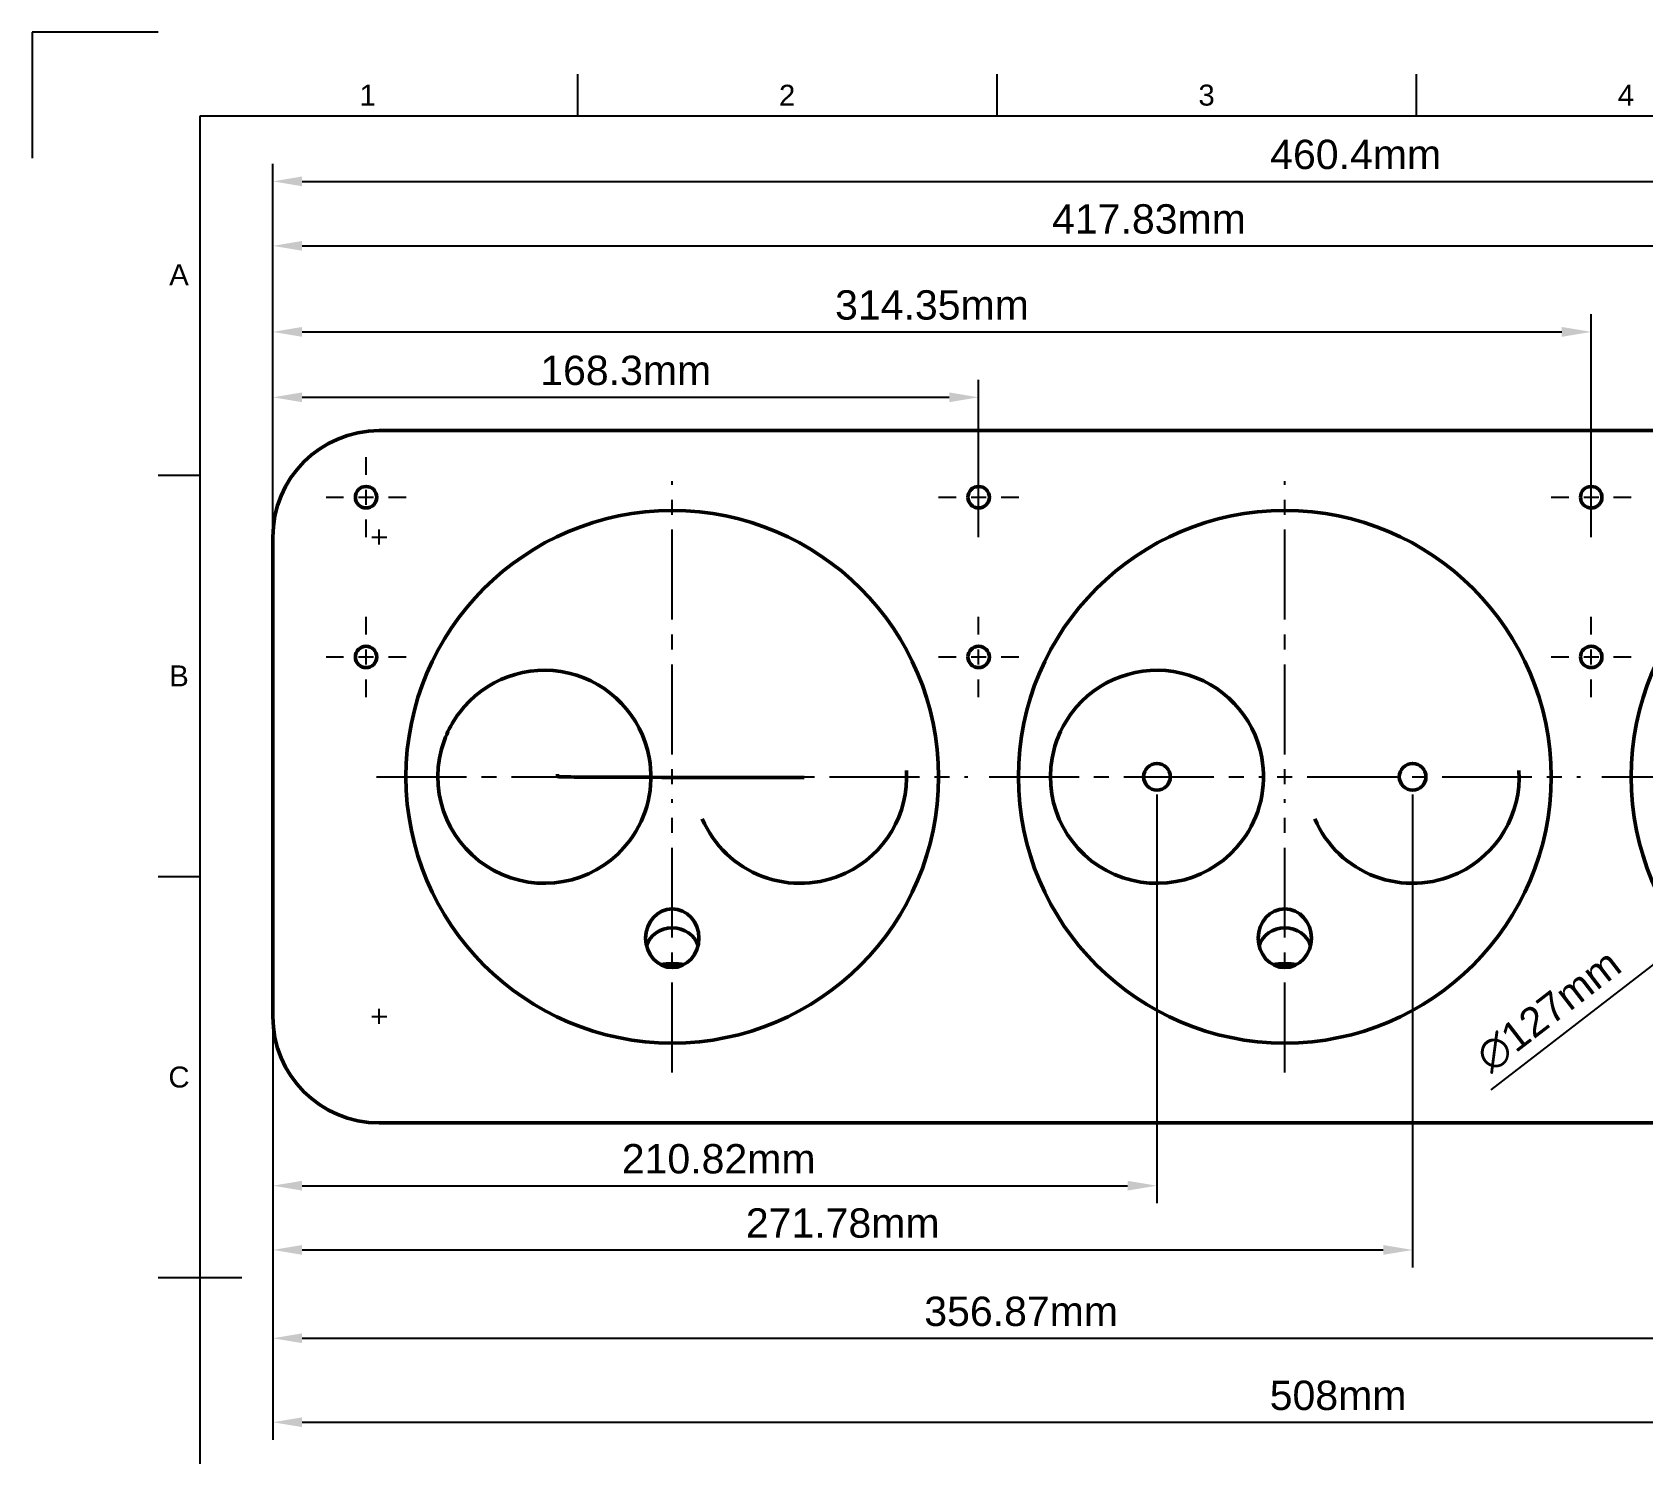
# Model space of a CAD drawing. Header units: millimetres. Extents: x 0 to 420, y 0 to 297.
# Drawn here: x 0 to 192, y 127.5 to 297 of the extents above; entities that cross this region are included whole.
import ezdxf
from ezdxf.enums import TextEntityAlignment as Align

# ---------------------------------------------------------------- set-up
doc = ezdxf.new("R2010")
doc.units = ezdxf.units.MM
doc.header["$LTSCALE"] = 0.75
doc.linetypes.add('CENTER2', pattern=[28.575, 19.05, -3.175, 3.175, -3.175])
for name, color, linetype, lineweight in [('BORDER', 7, 'Continuous', 25), ('FD_Dimensions', 7, 'Continuous', 25), ('Smart Centers', 7, 'CENTER2', 25), ('Visible', 7, 'Continuous', 50)]:
    doc.layers.add(name, color=color, linetype=linetype, lineweight=lineweight)
doc.styles.add('FusionTitle', font='Arial.ttf')
doc.styles.get("Standard").update_dxf_attribs({"font": 'Arial.ttf'})
doc.dimstyles.new('Dim-ISO-25', dxfattribs={"dimtxt": 3.5, "dimasz": 3.5, "dimexe": 2.1, "dimexo": 2.1, "dimgap": 1.4, "dimtad": 1, "dimdsep": 46, "dimtxsty": 'Standard', "dimcen": 0, "dimazin": 2, "dimtp": 0.1, "dimtm": 0.1, "dimtfac": 0.714286, "dimtmove": 0, "dimatfit": 3, "dimfxl": 1, "dimarcsym": 0})

# ---------------------------------------------------------------- blocks, each defined once
blk = doc.blocks.new('ISO_A3_SHEET')
at = {"layer": 'BORDER'}
for p, q in [((65, 292), (65, 287)), ((115, 292), (115, 287)), ((165, 292), (165, 287)), ((410, 287), (20, 287)), ((20, 287), (20, 10)), ((15, 244.16666), (20, 244.16666)), ((15, 196.33333), (20, 196.33333)), ((15, 148.5), (25, 148.5))]:
    blk.add_line(p, q, dxfattribs=at)
at = {"layer": 'Defpoints'}
for p, q in [((15, 297), (0, 297)), ((0, 297), (0, 282))]:
    blk.add_line(p, q, dxfattribs=at)
at = {"layer": 'BORDER', "style": 'FusionTitle'}
for s, p in [('1', (40, 289.5)), ('2', (90, 289.5)), ('3', (140, 289.5)), ('4', (190, 289.5)), ('A', (17.5, 268.08333)), ('B', (17.5, 220.25)), ('C', (17.5, 172.41667))]:
    blk.add_text(s, height=2.5, dxfattribs=at).set_placement(p, align=Align.MIDDLE)
blk = doc.blocks.new('*U10')
at = {"layer": 'Smart Centers', "color": 0, "linetype": 'Continuous', "ltscale": 0.75, "transparency": 16777216}
for p, q in [((-0.892969, 0), (0.892969, 0)), ((0, -0.892969), (0, 0.892969))]:
    blk.add_line(p, q, dxfattribs=at)
blk = doc.blocks.new('*U11')
at = {"layer": 'Smart Centers', "color": 0, "linetype": 'Continuous', "ltscale": 0.75, "transparency": 16777216}
for p, q in [((-0.892969, 0), (0.892969, 0)), ((0, -0.892969), (0, 0.892969))]:
    blk.add_line(p, q, dxfattribs=at)
blk = doc.blocks.new('*U12')
at = {"layer": 'Smart Centers', "color": 0, "ltscale": 0.75, "transparency": 16777216}
for p, q in [((0, 2.678906), (0, 4.77635)), ((-4.77635, 0), (-2.678906, 0)), ((2.678906, 0), (4.77635, 0)), ((0, -4.77635), (0, -2.678906))]:
    blk.add_line(p, q, dxfattribs=at)
at = {"layer": 'Smart Centers', "color": 0, "linetype": 'Continuous', "ltscale": 0.75, "transparency": 16777216}
for p, q in [((-0.892969, 0), (0.892969, 0)), ((0, -0.892969), (0, 0.892969))]:
    blk.add_line(p, q, dxfattribs=at)
blk = doc.blocks.new('*U13')
at = {"layer": 'Smart Centers', "color": 0, "ltscale": 0.75, "transparency": 16777216}
for p, q in [((0, 2.678906), (0, 4.77635)), ((-4.77635, 0), (-2.678906, 0)), ((2.678906, 0), (4.77635, 0)), ((0, -4.77635), (0, -2.678906))]:
    blk.add_line(p, q, dxfattribs=at)
at = {"layer": 'Smart Centers', "color": 0, "linetype": 'Continuous', "ltscale": 0.75, "transparency": 16777216}
for p, q in [((-0.892969, 0), (0.892969, 0)), ((0, -0.892969), (0, 0.892969))]:
    blk.add_line(p, q, dxfattribs=at)
blk = doc.blocks.new('*U14')
at = {"layer": 'Smart Centers', "color": 0, "ltscale": 0.75, "transparency": 16777216}
for p, q in [((0, 2.678906), (0, 4.77635)), ((-4.77635, 0), (-2.678906, 0)), ((2.678906, 0), (4.77635, 0)), ((0, -4.77635), (0, -2.678906))]:
    blk.add_line(p, q, dxfattribs=at)
at = {"layer": 'Smart Centers', "color": 0, "linetype": 'Continuous', "ltscale": 0.75, "transparency": 16777216}
for p, q in [((-0.892969, 0), (0.892969, 0)), ((0, -0.892969), (0, 0.892969))]:
    blk.add_line(p, q, dxfattribs=at)
blk = doc.blocks.new('*U15')
at = {"layer": 'Smart Centers', "color": 0, "ltscale": 0.75, "transparency": 16777216}
for p, q in [((0, 2.678906), (0, 4.77635)), ((-4.77635, 0), (-2.678906, 0)), ((2.678906, 0), (4.77635, 0)), ((0, -4.77635), (0, -2.678906))]:
    blk.add_line(p, q, dxfattribs=at)
at = {"layer": 'Smart Centers', "color": 0, "linetype": 'Continuous', "ltscale": 0.75, "transparency": 16777216}
for p, q in [((-0.892969, 0), (0.892969, 0)), ((0, -0.892969), (0, 0.892969))]:
    blk.add_line(p, q, dxfattribs=at)
blk = doc.blocks.new('*U16')
at = {"layer": 'Smart Centers', "color": 0, "ltscale": 0.75, "transparency": 16777216}
for p, q in [((0, 2.678906), (0, 4.77635)), ((-4.77635, 0), (-2.678906, 0)), ((2.678906, 0), (4.77635, 0)), ((0, -4.77635), (0, -2.678906))]:
    blk.add_line(p, q, dxfattribs=at)
at = {"layer": 'Smart Centers', "color": 0, "linetype": 'Continuous', "ltscale": 0.75, "transparency": 16777216}
for p, q in [((-0.892969, 0), (0.892969, 0)), ((0, -0.892969), (0, 0.892969))]:
    blk.add_line(p, q, dxfattribs=at)
blk = doc.blocks.new('*U17')
at = {"layer": 'Smart Centers', "color": 0, "ltscale": 0.75, "transparency": 16777216}
for p, q in [((0, 2.678906), (0, 4.77635)), ((-4.77635, 0), (-2.678906, 0)), ((2.678906, 0), (4.77635, 0)), ((0, -4.77635), (0, -2.678906))]:
    blk.add_line(p, q, dxfattribs=at)
at = {"layer": 'Smart Centers', "color": 0, "linetype": 'Continuous', "ltscale": 0.75, "transparency": 16777216}
for p, q in [((-0.892969, 0), (0.892969, 0)), ((0, -0.892969), (0, 0.892969))]:
    blk.add_line(p, q, dxfattribs=at)
blk = doc.blocks.new('*U20')
at = {"layer": 'Smart Centers', "color": 0, "ltscale": 0.75, "transparency": 16777216}
for p, q in [((0, 2.678906), (0, 35.25)), ((-35.25, 0), (-2.678906, 0)), ((2.678906, 0), (35.25, 0)), ((0, -35.25), (0, -2.678906))]:
    blk.add_line(p, q, dxfattribs=at)
at = {"layer": 'Smart Centers', "color": 0, "linetype": 'Continuous', "ltscale": 0.75, "transparency": 16777216}
for p, q in [((-0.892969, 0), (0.892969, 0)), ((0, -0.892969), (0, 0.892969))]:
    blk.add_line(p, q, dxfattribs=at)
blk = doc.blocks.new('*U21')
at = {"layer": 'Smart Centers', "color": 0, "ltscale": 0.75, "transparency": 16777216}
for p, q in [((0, 2.678906), (0, 35.25)), ((-35.25, 0), (-2.678906, 0)), ((2.678906, 0), (35.25, 0)), ((0, -35.25), (0, -2.678906))]:
    blk.add_line(p, q, dxfattribs=at)
at = {"layer": 'Smart Centers', "color": 0, "linetype": 'Continuous', "ltscale": 0.75, "transparency": 16777216}
for p, q in [((-0.892969, 0), (0.892969, 0)), ((0, -0.892969), (0, 0.892969))]:
    blk.add_line(p, q, dxfattribs=at)
blk = doc.blocks.new('*U22')
at = {"layer": 'Smart Centers', "color": 0, "ltscale": 0.75, "transparency": 16777216}
for p, q in [((0, 2.678906), (0, 35.25)), ((-35.25, 0), (-2.678906, 0)), ((2.678906, 0), (35.25, 0)), ((0, -35.25), (0, -2.678906))]:
    blk.add_line(p, q, dxfattribs=at)
at = {"layer": 'Smart Centers', "color": 0, "linetype": 'Continuous', "ltscale": 0.75, "transparency": 16777216}
for p, q in [((-0.892969, 0), (0.892969, 0)), ((0, -0.892969), (0, 0.892969))]:
    blk.add_line(p, q, dxfattribs=at)
blk = doc.blocks.new('*D42')
at = {"layer": 'Defpoints', "color": 0, "transparency": 16777216}
for p in [(28.680697, 236.7911), (282.680697, 236.7911), (282.680697, 131.252208)]:
    blk.add_point(p, dxfattribs=at)
at = {"layer": 'FD_Dimensions', "color": 0, "lineweight": -2, "transparency": 16777216}
for p, q in [((28.680697, 234.6911), (28.680697, 129.152208)), ((282.680697, 234.6911), (282.680697, 129.152208)), ((32.180697, 131.252208), (279.180697, 131.252208))]:
    blk.add_line(p, q, dxfattribs=at)
at = {"layer": 'FD_Dimensions', "color": 0, "transparency": 16777216}
for points in [[(32.180697, 131.835542), (32.180697, 130.668875), (28.680697, 131.252208)], [(279.180697, 131.835542), (279.180697, 130.668875), (282.680697, 131.252208)]]:
    blk.add_solid(points, dxfattribs=at)
at = {"layer": 'FD_Dimensions', "color": 0, "transparency": 16777216, "insert": (155.680697, 134.439214), "char_height": 3.5, "attachment_point": 5}
blk.add_mtext('508mm', dxfattribs=at)
blk = doc.blocks.new('*D46')
at = {"layer": 'Defpoints', "color": 0, "transparency": 16777216}
for p in [(247.500899, 227.601179), (197.210494, 188.831022)]:
    blk.add_point(p, dxfattribs=at)
at = {"layer": 'FD_Dimensions', "color": 0, "lineweight": -2, "transparency": 16777216}
for p, q in [((250.272811, 229.738117), (253.044724, 231.875055)), ((247.500899, 227.601179), (197.210494, 188.831022)), ((173.931348, 170.884534), (194.438582, 186.694084))]:
    blk.add_line(p, q, dxfattribs=at)
at = {"layer": 'FD_Dimensions', "color": 0, "transparency": 16777216}
for points in [[(249.916655, 230.200102), (250.628968, 229.276131), (247.500899, 227.601179)], [(194.082425, 187.156069), (194.794738, 186.232098), (197.210494, 188.831022)]]:
    blk.add_solid(points, dxfattribs=at)
at = {"layer": 'FD_Dimensions', "color": 0, "transparency": 16777216, "insert": (180.793407, 180.322391), "char_height": 3.5, "attachment_point": 5, "rotation": 37.62955858}
blk.add_mtext('∅127mm', dxfattribs=at)
blk = doc.blocks.new('*D49')
at = {"layer": 'Defpoints', "color": 0, "transparency": 16777216}
for p in [(258.880697, 279.217309), (28.680697, 236.7911), (258.880697, 236.77975)]:
    blk.add_point(p, dxfattribs=at)
at = {"layer": 'FD_Dimensions', "color": 0, "lineweight": -2, "transparency": 16777216}
for p, q in [((28.680697, 238.8911), (28.680697, 281.317309)), ((258.880697, 238.87975), (258.880697, 281.317309)), ((32.180697, 279.217309), (255.380697, 279.217309))]:
    blk.add_line(p, q, dxfattribs=at)
at = {"layer": 'FD_Dimensions', "color": 0, "transparency": 16777216}
for points in [[(32.180697, 279.800642), (32.180697, 278.633975), (28.680697, 279.217309)], [(255.380697, 279.800642), (255.380697, 278.633975), (258.880697, 279.217309)]]:
    blk.add_solid(points, dxfattribs=at)
at = {"layer": 'FD_Dimensions', "color": 0, "transparency": 16777216, "insert": (157.775353, 282.404314), "char_height": 3.5, "attachment_point": 5}
blk.add_mtext('460.4mm', dxfattribs=at)
blk = doc.blocks.new('*D50')
at = {"layer": 'Defpoints', "color": 0, "transparency": 16777216}
for p in [(237.595697, 271.524148), (237.595697, 208.2161), (28.680697, 179.6411)]:
    blk.add_point(p, dxfattribs=at)
at = {"layer": 'FD_Dimensions', "color": 0, "lineweight": -2, "transparency": 16777216}
for p, q in [((28.680697, 181.7411), (28.680697, 273.624148)), ((237.595697, 210.3161), (237.595697, 273.624148)), ((32.180697, 271.524148), (234.095697, 271.524148))]:
    blk.add_line(p, q, dxfattribs=at)
at = {"layer": 'FD_Dimensions', "color": 0, "transparency": 16777216}
for points in [[(32.180697, 272.107482), (32.180697, 270.940815), (28.680697, 271.524148)], [(234.095697, 272.107482), (234.095697, 270.940815), (237.595697, 271.524148)]]:
    blk.add_solid(points, dxfattribs=at)
at = {"layer": 'FD_Dimensions', "color": 0, "transparency": 16777216, "insert": (133.138197, 274.712348), "char_height": 3.5, "attachment_point": 5}
blk.add_mtext('417.83mm', dxfattribs=at)
blk = doc.blocks.new('*D51')
at = {"layer": 'Defpoints', "color": 0, "transparency": 16777216}
for p in [(207.115697, 208.2161), (28.680697, 179.6411), (207.115697, 141.269009)]:
    blk.add_point(p, dxfattribs=at)
at = {"layer": 'FD_Dimensions', "color": 0, "lineweight": -2, "transparency": 16777216}
for p, q in [((207.115697, 206.1161), (207.115697, 139.169009)), ((28.680697, 177.5411), (28.680697, 139.169009)), ((32.180697, 141.269009), (203.615697, 141.269009))]:
    blk.add_line(p, q, dxfattribs=at)
at = {"layer": 'FD_Dimensions', "color": 0, "transparency": 16777216}
for points in [[(32.180697, 141.852343), (32.180697, 140.685676), (28.680697, 141.269009)], [(203.615697, 141.852343), (203.615697, 140.685676), (207.115697, 141.269009)]]:
    blk.add_solid(points, dxfattribs=at)
at = {"layer": 'FD_Dimensions', "color": 0, "transparency": 16777216, "insert": (117.898197, 144.457209), "char_height": 3.5, "attachment_point": 5}
blk.add_mtext('356.87mm', dxfattribs=at)
blk = doc.blocks.new('*D52')
at = {"layer": 'Defpoints', "color": 0, "transparency": 16777216}
for p in [(185.855697, 261.266603), (28.680697, 236.7911), (185.855697, 236.77975)]:
    blk.add_point(p, dxfattribs=at)
at = {"layer": 'FD_Dimensions', "color": 0, "lineweight": -2, "transparency": 16777216}
for p, q in [((28.680697, 238.8911), (28.680697, 263.366603)), ((185.855697, 238.87975), (185.855697, 263.366603)), ((32.180697, 261.266603), (182.355697, 261.266603))]:
    blk.add_line(p, q, dxfattribs=at)
at = {"layer": 'FD_Dimensions', "color": 0, "transparency": 16777216}
for points in [[(32.180697, 261.849937), (32.180697, 260.68327), (28.680697, 261.266603)], [(182.355697, 261.849937), (182.355697, 260.68327), (185.855697, 261.266603)]]:
    blk.add_solid(points, dxfattribs=at)
at = {"layer": 'FD_Dimensions', "color": 0, "transparency": 16777216, "insert": (107.268197, 264.454803), "char_height": 3.5, "attachment_point": 5}
blk.add_mtext('314.35mm', dxfattribs=at)
blk = doc.blocks.new('*D53')
at = {"layer": 'Defpoints', "color": 0, "transparency": 16777216}
for p in [(164.570697, 208.2161), (28.680697, 179.6411), (164.570697, 151.800928)]:
    blk.add_point(p, dxfattribs=at)
at = {"layer": 'FD_Dimensions', "color": 0, "lineweight": -2, "transparency": 16777216}
for p, q in [((164.570697, 206.1161), (164.570697, 149.700928)), ((28.680697, 177.5411), (28.680697, 149.700928)), ((32.180697, 151.800928), (161.070697, 151.800928))]:
    blk.add_line(p, q, dxfattribs=at)
at = {"layer": 'FD_Dimensions', "color": 0, "transparency": 16777216}
for points in [[(32.180697, 152.384261), (32.180697, 151.217594), (28.680697, 151.800928)], [(161.070697, 152.384261), (161.070697, 151.217594), (164.570697, 151.800928)]]:
    blk.add_solid(points, dxfattribs=at)
at = {"layer": 'FD_Dimensions', "color": 0, "transparency": 16777216, "insert": (96.625697, 154.987933), "char_height": 3.5, "attachment_point": 5}
blk.add_mtext('271.78mm', dxfattribs=at)
blk = doc.blocks.new('*D54')
at = {"layer": 'Defpoints', "color": 0, "transparency": 16777216}
for p in [(134.090697, 208.2161), (28.680697, 179.6411), (134.090697, 159.46046)]:
    blk.add_point(p, dxfattribs=at)
at = {"layer": 'FD_Dimensions', "color": 0, "lineweight": -2, "transparency": 16777216}
for p, q in [((134.090697, 206.1161), (134.090697, 157.36046)), ((28.680697, 177.5411), (28.680697, 157.36046)), ((32.180697, 159.46046), (130.590697, 159.46046))]:
    blk.add_line(p, q, dxfattribs=at)
at = {"layer": 'FD_Dimensions', "color": 0, "transparency": 16777216}
for points in [[(32.180697, 160.043793), (32.180697, 158.877126), (28.680697, 159.46046)], [(130.590697, 160.043793), (130.590697, 158.877126), (134.090697, 159.46046)]]:
    blk.add_solid(points, dxfattribs=at)
at = {"layer": 'FD_Dimensions', "color": 0, "transparency": 16777216, "insert": (81.837791, 162.647465), "char_height": 3.5, "attachment_point": 5}
blk.add_mtext('210.82mm', dxfattribs=at)
blk = doc.blocks.new('*D55')
at = {"layer": 'Defpoints', "color": 0, "transparency": 16777216}
for p in [(112.830697, 253.466282), (28.680697, 236.7911), (112.830697, 236.77975)]:
    blk.add_point(p, dxfattribs=at)
at = {"layer": 'FD_Dimensions', "color": 0, "lineweight": -2, "transparency": 16777216}
for p, q in [((28.680697, 238.8911), (28.680697, 255.566282)), ((112.830697, 238.87975), (112.830697, 255.566282)), ((32.180697, 253.466282), (109.330697, 253.466282))]:
    blk.add_line(p, q, dxfattribs=at)
at = {"layer": 'FD_Dimensions', "color": 0, "transparency": 16777216}
for points in [[(32.180697, 254.049615), (32.180697, 252.882949), (28.680697, 253.466282)], [(109.330697, 254.049615), (109.330697, 252.882949), (112.830697, 253.466282)]]:
    blk.add_solid(points, dxfattribs=at)
at = {"layer": 'FD_Dimensions', "color": 0, "transparency": 16777216, "insert": (70.755697, 256.654481), "char_height": 3.5, "attachment_point": 5}
blk.add_mtext('168.3mm', dxfattribs=at)

msp = doc.modelspace()

# ---------------------------------------------------------------- linework, layer by layer
at = {"layer": 'Visible', "extrusion": (0, 1, 0)}
for p, q in [((269.9807, 249.4911), (41.3807, 249.4911)), ((53.1257, 249.4912), (53.1257, 249.4911)), ((28.6807, 179.6411), (28.6807, 236.7911)), ((41.3807, 166.9411), (269.9807, 166.9411))]:
    msp.add_line(p, q, dxfattribs=at)
at = {"layer": 'Visible', "extrusion": (0, 0, -1)}
for centre in [(-39.8057, 241.5561), (-112.8307, 241.5561), (-185.8557, 241.5561), (-39.8057, 222.5061), (-112.8307, 222.5061), (-185.8557, 222.5061)]:
    msp.add_circle(centre, 1.2763, dxfattribs=at)
at = {"layer": 'Visible'}
for centre, radius in [((76.3057, 208.2161), 31.75), ((149.3307, 208.2161), 31.75), ((222.3557, 208.2161), 31.75), ((134.0907, 208.2161), 1.5875), ((164.5707, 208.2161), 1.5875)]:
    msp.add_circle(centre, radius, dxfattribs=at)
for centre, start, end in [((41.3807, 236.7911), 90, 180), ((61.0657, 208.2161), 10.37981, 143.244), ((134.0907, 208.2161), 10.37981, 143.244), ((61.0657, 208.2161), 143.244, 169.927776), ((134.0907, 208.2161), 143.244, 169.927776), ((61.0657, 208.2161), 169.927776, 323.244), ((61.0657, 208.2161), 323.244, 10.37981), ((134.0907, 208.2161), 169.927776, 323.244), ((134.0907, 208.2161), 323.244, 10.37981), ((91.5457, 208.2161), 295.308, 3.359169), ((164.5707, 208.2161), 295.308, 3.359169), ((41.3807, 179.6411), 180, 270)]:
    msp.add_arc(centre, 12.7, start, end, dxfattribs=at)
at = {"layer": 'Visible', "extrusion": (0, 0, -1)}
for centre in [(-91.5457, 208.2161), (-164.5707, 208.2161)]:
    msp.add_arc(centre, 12.7, 244.692, 336.693788, dxfattribs=at)
at = {"layer": 'Visible'}
for centre in [(76.3057, 188.9681), (149.3307, 188.9681)]:
    msp.add_ellipse(centre, major_axis=(0, 3.5032), ratio=0.90630779, dxfattribs=at)
at = {"layer": 'Visible', "extrusion": (0, 0, -1)}
for centre, major_axis, ratio, start_param, end_param in [((76.3057, 187.3313), (3.175, 0), 0.90630779, 3.40101822, 6.02375974), ((149.3307, 187.3313), (3.175, 0), 0.90630779, 3.40101822, 6.02375974), ((76.3057, 174.2798), (0, 11.6501), 0.90555326, -0.13350648, 0.13350648), ((149.3307, 174.2798), (0, 11.6501), 0.90555326, -0.13350648, 0.13350648)]:
    msp.add_ellipse(centre, major_axis=major_axis, ratio=ratio, start_param=start_param, end_param=end_param, dxfattribs=at)
at = {"layer": 'Visible'}
msp.add_open_spline([(62.6197, 208.5403), (62.6393, 208.4467), (62.6503, 208.3518), (62.6527, 208.2553), (62.6541, 208.1994), (62.6525, 208.143), (92.0194, 208.1383)], degree=3, knots=[0.00474425329, 0.00474425329, 0.00474425329, 0.00474425329, 0.00542200376, 0.00542200376, 0.00542200376, 0.00581509884, 0.00581509884, 0.00581509884, 0.00581509884], dxfattribs=at)

# ---------------------------------------------------------------- block references
at = {"layer": 'BORDER'}
msp.add_blockref('ISO_A3_SHEET', (0, 0), dxfattribs=at)
at = {"layer": 'Smart Centers', "ltscale": 0.75}
for name, p in [('*U16', (39.8057, 241.5561)), ('*U15', (112.8307, 241.5561)), ('*U17', (185.8557, 241.5561)), ('*U21', (76.3057, 208.2161)), ('*U22', (149.3307, 208.2161)), ('*U20', (222.3557, 208.2161)), ('*U10', (41.3807, 236.7911)), ('*U13', (39.8057, 222.5061)), ('*U12', (112.8307, 222.5061)), ('*U14', (185.8557, 222.5061)), ('*U11', (41.3807, 179.6411))]:
    msp.add_blockref(name, p, dxfattribs=at)

# ---------------------------------------------------------------- dimensions: what is measured, and where the dimension line sits
at = {"layer": 'FD_Dimensions'}
for base, p1, p2, picture, middle in [((258.8807, 279.2173), (28.6807, 236.7911), (258.8807, 236.7798), '*D49', (157.7754, 279.2173)), ((237.5957, 271.5241), (28.6807, 179.6411), (237.5957, 208.2161), '*D50', (133.1382, 271.5241)), ((185.8557, 261.2666), (28.6807, 236.7911), (185.8557, 236.7798), '*D52', (107.2682, 261.2666)), ((282.6807, 131.2522), (28.6807, 236.7911), (282.6807, 236.7911), '*D42', (155.6807, 131.2522)), ((134.0907, 159.4605), (28.6807, 179.6411), (134.0907, 208.2161), '*D54', (81.8378, 159.4605))]:
    dim = msp.add_linear_dim(base=base, p1=p1, p2=p2, dimstyle='Dim-ISO-25', override={"dimlfac": 2, "dimpost": 'mm'}, dxfattribs=at)
    dim.commit()
    dim.dimension.update_dxf_attribs({"geometry": picture, "text_midpoint": middle, "dimtype": 160})
for base, p1, p2, picture, middle in [((112.8307, 253.4663), (28.6807, 236.7911), (112.8307, 236.7798), '*D55', (70.7557, 256.6545)), ((207.1157, 141.269), (28.6807, 179.6411), (207.1157, 208.2161), '*D51', (117.8982, 144.4572)), ((164.5707, 151.8009), (28.6807, 179.6411), (164.5707, 208.2161), '*D53', (96.6257, 154.9879))]:
    dim = msp.add_linear_dim(base=base, p1=p1, p2=p2, dimstyle='Dim-ISO-25', override={"dimlfac": 2, "dimpost": 'mm'}, dxfattribs=at)
    dim.commit()
    dim.dimension.update_dxf_attribs({"geometry": picture, "text_midpoint": middle})
dim = msp.add_diameter_dim_2p(p1=(247.5009, 227.6012), p2=(197.2105, 188.831), dimstyle='Dim-ISO-25', override={"dimlfac": 2, "dimpost": 'mm'}, dxfattribs=at)
dim.commit()
dim.dimension.update_dxf_attribs({"geometry": '*D46', "text_midpoint": (182.799, 177.7208), "dimtype": 163})

doc.saveas('drawing.dxf')
